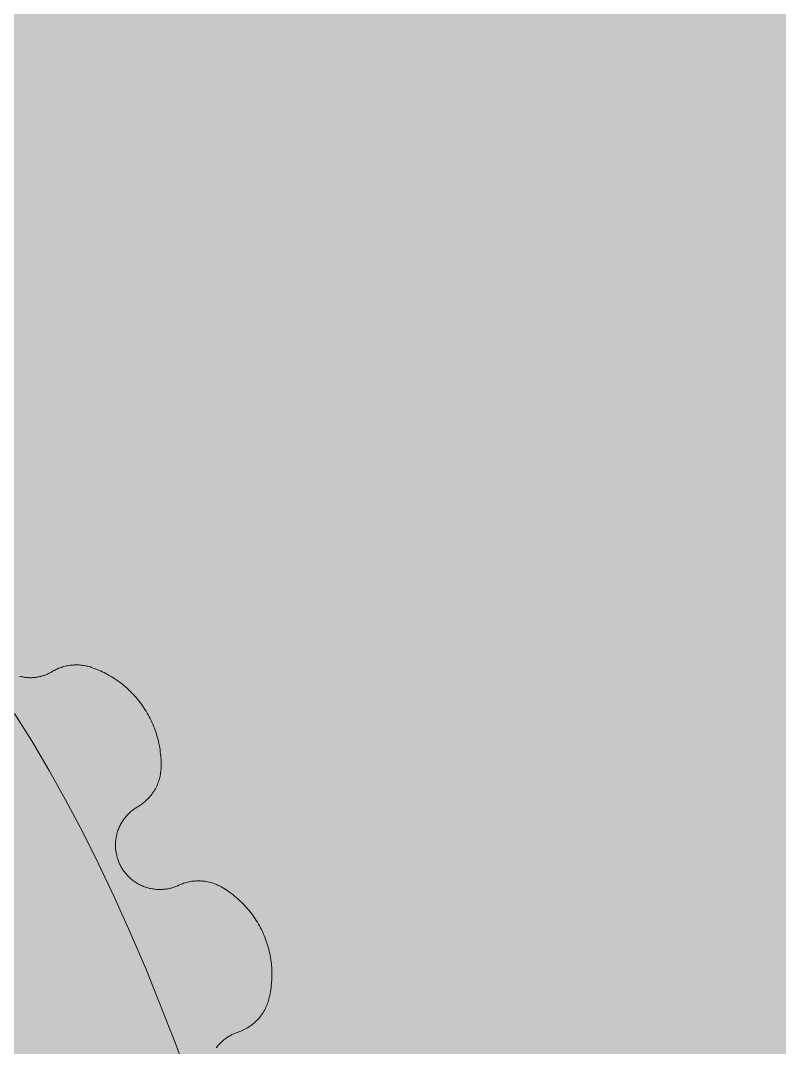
# Model space of a CAD drawing. Header units: millimetres. Extents: x 833941507 to 1669051331, y 817666127 to 1636299673.
# Drawn here: x 834574710.9 to 834574938.4, y 817984922.2 to 817985229.8 of the extents above; entities that cross this region are included whole.
import ezdxf

# ---------------------------------------------------------------- set-up
doc = ezdxf.new("R2010")
doc.units = ezdxf.units.MM
doc.header["$LTSCALE"] = 3
for name, color, linetype, lineweight in [('Hatch (CARR)', 252, 'Continuous', 35), ('Hatch (LTC&CB)', 252, 'Continuous', 35), ('UAJ-23FLOR-h', 251, 'Continuous', 9), ('UAJ-42INFI', 1, 'Continuous', 18)]:
    doc.layers.add(name, color=color, linetype=linetype, lineweight=lineweight)
doc.layers.add('UAJ-00XREF', color=7, linetype='Continuous')

# ---------------------------------------------------------------- blocks, each defined once
blk = doc.blocks.new('GBP-LTC-LB01')
at = {"layer": 'UAJ-23FLOR-h'}
h = blk.add_hatch(dxfattribs=at)
h.set_pattern_fill('EARTH,_O', color=256, scale=180, angle=45)
h.set_pattern_definition([(48.9989, (834576001.8, 818046085.3), (-112.727, 1612.5107), [1143, -1143]), (48.9989, (834575678.3, 818046366.6), (-112.727, 1612.5107), [1143, -1143]), (48.9989, (834575354.8, 818046647.8), (-112.727, 1612.5107), [1143, -1143]), (138.9989, (834575340.7, 818046849.3), (-1612.5107, -112.727), [1143, -1143]), (138.9989, (834575621.9, 818047172.8), (-1612.5107, -112.727), [1143, -1143]), (138.9989, (834575903.1, 818047496.3), (-1612.5107, -112.727), [1143, -1143])])
h.paths.add_polyline_path([(834572173.05, 818200349.17), (834310583.74, 818182062.08), (834331502.24, 817882831.69), (834364939.69, 817885169.23), (834473095.7, 818011283.6), (834480533.7, 818020120.4), (834485095.05, 818025709.55), (834491375.7, 818033619), (834497063.4, 818041013), (834493145.8, 818043678.7), (834512788.5, 818074029.25), (834518712.45, 818083675.25), (834526231.3, 818096325.1), (834534646.05, 818111073.05), (834545956, 818131981.3), (834557204.6, 818154198.8), (834564040, 818168496.8), (834570941.16, 818183576.43), (834578367.8, 818200696.3)])
h.paths.add_polyline_path([(834382131.31, 817956469.98), (834418268.73, 817958996.07), (834422062.41, 817963855.9), (834428403.04, 817964299.38), (834467239.2, 818010695.58), (834466445.21, 818021738.79), (834476097.72, 818035709.03), (834485267.1, 818048983.2), (834487014.89, 818051460.43), (834497268.33, 818067303.42), (834492893.38, 818129890.09), (834448056.59, 818126755.66), (834416896.58, 818105052.11), (834382061.37, 818080788.99), (834386167.45, 818022059.16), (834377588.38, 818021459.47)], flags=16)
edge = h.paths.add_edge_path(flags=16)
edge.add_line((834540292.29, 818142076.07), (834533466.32, 818141614.13))
edge.add_line((834533466.32, 818141614.13), (834523258.01, 818143862.71))
edge.add_line((834523258.01, 818143862.71), (834525896.87, 818155838.93))
edge.add_arc((834558382.43, 818267025.45), 115835.02, 237.2183981, 253.7131266, ccw=False)
edge.add_line((834495664.92, 818169638.25), (834498267.59, 818132356.98))
edge.add_line((834498267.59, 818132356.98), (834496346.42, 818130135.01))
edge.add_line((834496346.42, 818130135.01), (834492879.88, 818129892.67))
edge.add_line((834492879.88, 818129892.67), (834494229.58, 818110587.62))
edge.add_line((834494229.58, 818110587.62), (834496326.13, 818110708.38))
edge.add_line((834496326.13, 818110708.38), (834498420.21, 818080753.55))
edge.add_line((834498420.21, 818080753.55), (834498046.12, 818080727.4))
edge.add_line((834498046.12, 818080727.4), (834498254.52, 818077746.38))
edge.add_line((834498254.52, 818077746.38), (834503061.09, 818078082.4))
edge.add_line((834503061.09, 818078082.4), (834504979.52, 818081212.1))
edge.add_line((834504979.52, 818081212.1), (834509429.02, 818088470.93))
edge.add_line((834509429.02, 818088470.93), (834515217.16, 818097913.59))
edge.add_line((834515217.16, 818097913.59), (834526067.43, 818116415.54))
edge.add_line((834526067.43, 818116415.54), (834532489.2, 818127888.68))
edge.add_line((834532489.2, 818127888.68), (834534830.9, 818132146.3))
edge.add_line((834534830.9, 818132146.3), (834540292.29, 818142076.07))
h = blk.add_hatch(dxfattribs=at)
h.set_pattern_fill('EARTH,_O', color=256, scale=180, angle=45)
h.set_pattern_definition([(45.0000001, (-1082349.7, 54794.9), (-3e-06, 1616.4461018), [1143, -1143]), (45.0000001, (-1082652.8, 55098), (-3e-06, 1616.4461018), [1143, -1143]), (45.0000001, (-1082955.9, 55401.1), (-3e-06, 1616.4461018), [1143, -1143]), (135.0000001, (-1082955.9, 55603.1), (-1616.4461018, -3e-06), [1143, -1143]), (135.0000001, (-1082652.8, 55906.2), (-1616.4461018, -3e-06), [1143, -1143]), (135.0000001, (-1082349.7, 56209.3), (-1616.4461018, -3e-06), [1143, -1143])])
h.paths.add_polyline_path([(834669469.25, 818015499.17), (834651080.82, 818014213.79), (834651091.33, 818014066.03), (834669479.76, 818015351.52)], flags=16)
edge = h.paths.add_edge_path()
edge.add_arc((834611763.61, 818123015.07), 22001.28, 94.000719, 118.688683)
edge.add_line((834601201.89, 818142315.5), (834593918.34, 818141228.38))
edge.add_arc((834611768.4, 818123014.03), 25502.69, 93.997159, 134.421275, ccw=False)
edge.add_line((834609990.68, 818148454.69), (834618164.36, 818149025.84))
edge.add_line((834618164.36, 818149025.84), (834618408.29, 818145534.91))
edge.add_line((834618408.29, 818145534.91), (834616365.41, 818145392.16))
edge.add_line((834616365.41, 818145392.16), (834616609.39, 818141900.69))
edge.add_line((834616609.39, 818141900.69), (834611621.55, 818141552.15))
edge.add_line((834611621.55, 818141552.15), (834611377.61, 818145043.07))
edge.add_line((834611377.61, 818145043.07), (834610228.61, 818144962.74))
h.paths.add_polyline_path([(834673232.94, 818197365.88), (834607546.49, 818192773.89), (834599172.5, 818174435.3), (834588349.1, 818152374.5), (834578621.55, 818133890.65), (834568418.3, 818115665.3), (834556456.7, 818095618.3), (834546606.4, 818080041.6), (834532219.3, 818058623.75), (834523692.15, 818046595.75), (834515683.5, 818035708.5), (834508244.2, 818025929.9), (834500656.3, 818016266.1), (834489786.8, 818002934.1), (834483448.3, 817995421.3), (834478637.6, 817989841.7), (834458453.75, 817967379.3), (834441506.5, 817949096.36), (834383075.75, 817886437.08), (834482026.69, 817893354.51), (834551919.04, 817920008.6), (834634905.13, 817930637.13), (834634023, 817939309.35), (834633770.07, 817941795.89), (834633577.69, 817943687.02), (834508697.04, 817930983.61), (834507053.46, 817930191.44), (834506409.46, 817939426.96), (834507656.94, 817945566.73), (834503417.08, 818006767.03), (834503064.37, 818011762.67), (834514052.91, 818025791.94), (834520784.65, 818034889.35), (834526318.86, 818042436.94), (834532381.69, 818050705.63), (834536345.72, 818056472.68), (834542258.41, 818065225.62), (834550405.86, 818077286.91), (834561579, 818095001.96), (834574522.66, 818117080.03), (834587768.88, 818140310.21), (834609774.13, 818143594.98), (834610001.97, 818140335.89), (834634252.54, 818142031.47), (834636806.9, 818105492.47), (834642791.48, 818105913.75), (834646278.56, 818056032.58), (834640293.17, 818055614.16), (834643382.34, 818011424.91), (834641138.41, 818011267.96), (834645775.78, 817944927.87), (834639048.36, 817944243.52), (834640362.12, 817931328.11), (834651070.39, 817932706.91), (834650587.67, 817936476.13), (834685105.74, 817940896.86), (834685588.46, 817937127.64), (834691373.79, 817937868.57)])
blk = doc.blocks.new('inf_010')
at = {"layer": 'UAJ-42INFI'}
for p, q in [((889587053.33, 757792420.87, 0), (889587053.09, 757792420.77, 0)), ((889587053.57, 757792420.97, 0), (889587053.33, 757792420.87, 0)), ((889587053.81, 757792421.08, 0), (889587053.57, 757792420.97, 0)), ((889587054.04, 757792421.19, 0), (889587053.81, 757792421.08, 0)), ((889587054.27, 757792421.31, 0), (889587054.04, 757792421.19, 0)), ((889587054.61, 757792421.47, 0), (889587054.27, 757792421.31, 0)), ((889587054.94, 757792421.63, 0), (889587054.61, 757792421.47, 0)), ((889587055.29, 757792421.78, 0), (889587054.94, 757792421.63, 0)), ((889587055.64, 757792421.92, 0), (889587055.29, 757792421.78, 0)), ((889587055.99, 757792422.05, 0), (889587055.64, 757792421.92, 0)), ((889587056.35, 757792422.17, 0), (889587055.99, 757792422.05, 0)), ((889587056.72, 757792422.28, 0), (889587056.35, 757792422.17, 0)), ((889587057.09, 757792422.38, 0), (889587056.72, 757792422.28, 0)), ((889587057.46, 757792422.48, 0), (889587057.09, 757792422.38, 0)), ((889587057.84, 757792422.56, 0), (889587057.46, 757792422.48, 0)), ((889587058.22, 757792422.63, 0), (889587057.84, 757792422.56, 0)), ((889587058.6, 757792422.69, 0), (889587058.22, 757792422.63, 0)), ((889587058.98, 757792422.74, 0), (889587058.6, 757792422.69, 0)), ((889587059.37, 757792422.79, 0), (889587058.98, 757792422.74, 0)), ((889587059.75, 757792422.82, 0), (889587059.37, 757792422.79, 0)), ((889587060.14, 757792422.84, 0), (889587059.75, 757792422.82, 0)), ((889587060.53, 757792422.84, 0), (889587060.14, 757792422.84, 0)), ((889587060.92, 757792422.84, 0), (889587060.53, 757792422.84, 0)), ((889587061.3, 757792422.83, 0), (889587060.92, 757792422.84, 0)), ((889587061.69, 757792422.81, 0), (889587061.3, 757792422.83, 0)), ((889587062.08, 757792422.77, 0), (889587061.69, 757792422.81, 0)), ((889587062.46, 757792422.73, 0), (889587062.08, 757792422.77, 0)), ((889587062.84, 757792422.67, 0), (889587062.46, 757792422.73, 0)), ((889587063.22, 757792422.61, 0), (889587062.84, 757792422.67, 0)), ((889587063.59, 757792422.53, 0), (889587063.22, 757792422.61, 0)), ((889587063.97, 757792422.45, 0), (889587063.59, 757792422.53, 0)), ((889587064.33, 757792422.35, 0), (889587063.97, 757792422.45, 0)), ((889587064.7, 757792422.25, 0), (889587064.33, 757792422.35, 0)), ((889587065.06, 757792422.13, 0), (889587064.7, 757792422.25, 0)), ((889587065.41, 757792422.01, 0), (889587065.06, 757792422.13, 0)), ((889587065.76, 757792421.88, 0), (889587065.41, 757792422.01, 0)), ((889587066.11, 757792421.74, 0), (889587065.76, 757792421.88, 0)), ((889587066.63, 757792421.51, 0), (889587066.11, 757792421.74, 0)), ((889587067.15, 757792421.27, 0), (889587066.63, 757792421.51, 0)), ((889587067.67, 757792421.02, 0), (889587067.15, 757792421.27, 0)), ((889587068.19, 757792420.76, 0), (889587067.67, 757792421.02, 0)), ((889587044.78, 757792420.46, 0), (889587044.5, 757792420.55, 0)), ((889587045.06, 757792420.38, 0), (889587044.78, 757792420.46, 0)), ((889587045.34, 757792420.31, 0), (889587045.06, 757792420.38, 0)), ((889587045.62, 757792420.24, 0), (889587045.34, 757792420.31, 0)), ((889587045.9, 757792420.18, 0), (889587045.62, 757792420.24, 0)), ((889587046.19, 757792420.12, 0), (889587045.9, 757792420.18, 0)), ((889587046.47, 757792420.07, 0), (889587046.19, 757792420.12, 0)), ((889587046.76, 757792420.03, 0), (889587046.47, 757792420.07, 0)), ((889587047.05, 757792419.99, 0), (889587046.76, 757792420.03, 0)), ((889587047.33, 757792419.96, 0), (889587047.05, 757792419.99, 0)), ((889587047.62, 757792419.94, 0), (889587047.33, 757792419.96, 0)), ((889587047.91, 757792419.92, 0), (889587047.62, 757792419.94, 0)), ((889587048.2, 757792419.91, 0), (889587047.91, 757792419.92, 0)), ((889587048.48, 757792419.91, 0), (889587048.2, 757792419.91, 0)), ((889587048.77, 757792419.91, 0), (889587048.48, 757792419.91, 0)), ((889587049.05, 757792419.92, 0), (889587048.77, 757792419.91, 0)), ((889587049.34, 757792419.94, 0), (889587049.05, 757792419.92, 0)), ((889587049.62, 757792419.96, 0), (889587049.34, 757792419.94, 0)), ((889587049.9, 757792419.99, 0), (889587049.62, 757792419.96, 0)), ((889587050.18, 757792420.02, 0), (889587049.9, 757792419.99, 0)), ((889587050.46, 757792420.06, 0), (889587050.18, 757792420.02, 0)), ((889587050.73, 757792420.11, 0), (889587050.46, 757792420.06, 0)), ((889587051.01, 757792420.16, 0), (889587050.73, 757792420.11, 0)), ((889587051.28, 757792420.22, 0), (889587051.01, 757792420.16, 0)), ((889587051.54, 757792420.28, 0), (889587051.28, 757792420.22, 0)), ((889587051.81, 757792420.35, 0), (889587051.54, 757792420.28, 0)), ((889587052.07, 757792420.43, 0), (889587051.81, 757792420.35, 0)), ((889587052.33, 757792420.51, 0), (889587052.07, 757792420.43, 0)), ((889587052.58, 757792420.59, 0), (889587052.33, 757792420.51, 0)), ((889587052.84, 757792420.68, 0), (889587052.58, 757792420.59, 0)), ((889587053.09, 757792420.77, 0), (889587052.84, 757792420.68, 0)), ((889587068.71, 757792420.49, 0), (889587068.19, 757792420.76, 0)), ((889587069.23, 757792420.21, 0), (889587068.71, 757792420.49, 0)), ((889587069.74, 757792419.91, 0), (889587069.23, 757792420.21, 0)), ((889587070.25, 757792419.61, 0), (889587069.74, 757792419.91, 0)), ((889587070.75, 757792419.29, 0), (889587070.25, 757792419.61, 0)), ((889587071.25, 757792418.96, 0), (889587070.75, 757792419.29, 0)), ((889587071.75, 757792418.62, 0), (889587071.25, 757792418.96, 0)), ((889587072.24, 757792418.27, 0), (889587071.75, 757792418.62, 0)), ((889587072.73, 757792417.91, 0), (889587072.24, 757792418.27, 0)), ((889587073.21, 757792417.54, 0), (889587072.73, 757792417.91, 0)), ((889587073.69, 757792417.16, 0), (889587073.21, 757792417.54, 0)), ((889587074.16, 757792416.76, 0), (889587073.69, 757792417.16, 0)), ((889587074.62, 757792416.36, 0), (889587074.16, 757792416.76, 0)), ((889587075.08, 757792415.94, 0), (889587074.62, 757792416.36, 0)), ((889587075.53, 757792415.52, 0), (889587075.08, 757792415.94, 0)), ((889587075.97, 757792415.08, 0), (889587075.53, 757792415.52, 0)), ((889587076.4, 757792414.64, 0), (889587075.97, 757792415.08, 0)), ((889587076.83, 757792414.18, 0), (889587076.4, 757792414.64, 0)), ((889587077.25, 757792413.72, 0), (889587076.83, 757792414.18, 0)), ((889587077.66, 757792413.24, 0), (889587077.25, 757792413.72, 0)), ((889587078.06, 757792412.76, 0), (889587077.66, 757792413.24, 0)), ((889587078.45, 757792412.27, 0), (889587078.06, 757792412.76, 0)), ((889587078.83, 757792411.77, 0), (889587078.45, 757792412.27, 0)), ((889587079.2, 757792411.26, 0), (889587078.83, 757792411.77, 0)), ((889587079.56, 757792410.74, 0), (889587079.2, 757792411.26, 0)), ((889587079.91, 757792410.22, 0), (889587079.56, 757792410.74, 0)), ((889587080.25, 757792409.69, 0), (889587079.91, 757792410.22, 0)), ((889587080.58, 757792409.15, 0), (889587080.25, 757792409.69, 0)), ((889587080.9, 757792408.61, 0), (889587080.58, 757792409.15, 0)), ((889587081.21, 757792408.06, 0), (889587080.9, 757792408.61, 0)), ((889587081.5, 757792407.5, 0), (889587081.21, 757792408.06, 0)), ((889587081.79, 757792406.94, 0), (889587081.5, 757792407.5, 0)), ((889587082.06, 757792406.37, 0), (889587081.79, 757792406.94, 0)), ((889587082.32, 757792405.8, 0), (889587082.06, 757792406.37, 0)), ((889587082.57, 757792405.22, 0), (889587082.32, 757792405.8, 0)), ((889587082.81, 757792404.64, 0), (889587082.57, 757792405.22, 0)), ((889587083.03, 757792404.06, 0), (889587082.81, 757792404.64, 0)), ((889587083.24, 757792403.47, 0), (889587083.03, 757792404.06, 0)), ((889587083.44, 757792402.88, 0), (889587083.24, 757792403.47, 0)), ((889587083.63, 757792402.28, 0), (889587083.44, 757792402.88, 0)), ((889587083.8, 757792401.69, 0), (889587083.63, 757792402.28, 0)), ((889587083.97, 757792401.09, 0), (889587083.8, 757792401.69, 0)), ((889587084.11, 757792400.49, 0), (889587083.97, 757792401.09, 0)), ((889587084.25, 757792399.89, 0), (889587084.11, 757792400.49, 0)), ((889587084.38, 757792399.29, 0), (889587084.25, 757792399.89, 0)), ((889587084.49, 757792398.69, 0), (889587084.38, 757792399.29, 0)), ((889587084.59, 757792398.09, 0), (889587084.49, 757792398.69, 0)), ((889587084.68, 757792397.49, 0), (889587084.59, 757792398.09, 0)), ((889587084.76, 757792396.89, 0), (889587084.68, 757792397.49, 0)), ((889587084.82, 757792396.29, 0), (889587084.76, 757792396.89, 0)), ((889587084.87, 757792395.7, 0), (889587084.82, 757792396.29, 0)), ((889587084.91, 757792395.1, 0), (889587084.87, 757792395.7, 0)), ((889587084.94, 757792394.51, 0), (889587084.91, 757792395.1, 0)), ((889587084.96, 757792393.92, 0), (889587084.94, 757792394.51, 0)), ((889587084.97, 757792393.33, 0), (889587084.96, 757792393.92, 0)), ((889587084.96, 757792392.75, 0), (889587084.97, 757792393.33, 0)), ((889587084.79, 757792390.02, 0), (889587084.83, 757792390.44, 0)), ((889587084.83, 757792390.44, 0), (889587084.88, 757792391.01, 0)), ((889587084.88, 757792391.01, 0), (889587084.92, 757792391.59, 0)), ((889587084.92, 757792391.59, 0), (889587084.95, 757792392.17, 0)), ((889587084.95, 757792392.17, 0), (889587084.96, 757792392.75, 0)), ((889587083.91, 757792386.58, 0), (889587084.07, 757792387, 0)), ((889587084.07, 757792387, 0), (889587084.22, 757792387.43, 0)), ((889587084.22, 757792387.43, 0), (889587084.35, 757792387.86, 0)), ((889587084.35, 757792387.86, 0), (889587084.46, 757792388.29, 0)), ((889587084.46, 757792388.29, 0), (889587084.57, 757792388.72, 0)), ((889587084.57, 757792388.72, 0), (889587084.65, 757792389.15, 0)), ((889587084.65, 757792389.15, 0), (889587084.73, 757792389.58, 0)), ((889587084.73, 757792389.58, 0), (889587084.79, 757792390.02, 0)), ((889587082.4, 757792383.76, 0), (889587082.66, 757792384.15, 0)), ((889587082.66, 757792384.15, 0), (889587082.9, 757792384.54, 0)), ((889587082.9, 757792384.54, 0), (889587083.13, 757792384.93, 0)), ((889587083.13, 757792384.93, 0), (889587083.35, 757792385.34, 0)), ((889587083.35, 757792385.34, 0), (889587083.55, 757792385.75, 0)), ((889587083.55, 757792385.75, 0), (889587083.74, 757792386.16, 0)), ((889587083.74, 757792386.16, 0), (889587083.91, 757792386.58, 0)), ((889587079.61, 757792380.78, 0), (889587079.96, 757792381.06, 0)), ((889587079.96, 757792381.06, 0), (889587080.3, 757792381.36, 0)), ((889587080.3, 757792381.36, 0), (889587080.63, 757792381.67, 0)), ((889587080.63, 757792381.67, 0), (889587080.95, 757792382, 0)), ((889587080.95, 757792382, 0), (889587081.26, 757792382.33, 0)), ((889587081.26, 757792382.33, 0), (889587081.56, 757792382.67, 0)), ((889587081.56, 757792382.67, 0), (889587081.86, 757792383.03, 0)), ((889587081.86, 757792383.03, 0), (889587082.14, 757792383.39, 0)), ((889587082.14, 757792383.39, 0), (889587082.4, 757792383.76, 0)), ((889587074.73, 757792377.73, 0), (889587074.97, 757792377.92, 0)), ((889587074.97, 757792377.92, 0), (889587075.22, 757792378.1, 0)), ((889587075.22, 757792378.1, 0), (889587075.47, 757792378.26, 0)), ((889587075.47, 757792378.26, 0), (889587075.72, 757792378.43, 0)), ((889587075.72, 757792378.43, 0), (889587075.98, 757792378.58, 0)), ((889587075.98, 757792378.58, 0), (889587076.23, 757792378.73, 0)), ((889587076.23, 757792378.73, 0), (889587076.49, 757792378.88, 0)), ((889587076.49, 757792378.88, 0), (889587076.75, 757792379.01, 0)), ((889587076.75, 757792379.01, 0), (889587077, 757792379.14, 0)), ((889587077, 757792379.14, 0), (889587077.39, 757792379.33, 0)), ((889587077.39, 757792379.33, 0), (889587077.77, 757792379.54, 0)), ((889587077.77, 757792379.54, 0), (889587078.15, 757792379.76, 0)), ((889587078.15, 757792379.76, 0), (889587078.52, 757792380, 0)), ((889587078.52, 757792380, 0), (889587078.89, 757792380.24, 0)), ((889587078.89, 757792380.24, 0), (889587079.25, 757792380.5, 0)), ((889587079.25, 757792380.5, 0), (889587079.61, 757792380.78, 0)), ((889587071.69, 757792374.47, 0), (889587071.88, 757792374.74, 0)), ((889587071.88, 757792374.74, 0), (889587072.07, 757792375.01, 0)), ((889587072.07, 757792375.01, 0), (889587072.26, 757792375.27, 0)), ((889587072.26, 757792375.27, 0), (889587072.46, 757792375.53, 0)), ((889587072.46, 757792375.53, 0), (889587072.67, 757792375.78, 0)), ((889587072.67, 757792375.78, 0), (889587072.88, 757792376.02, 0)), ((889587072.88, 757792376.02, 0), (889587073.1, 757792376.26, 0)), ((889587073.1, 757792376.26, 0), (889587073.32, 757792376.49, 0)), ((889587073.32, 757792376.49, 0), (889587073.54, 757792376.71, 0)), ((889587073.54, 757792376.71, 0), (889587073.77, 757792376.93, 0)), ((889587073.77, 757792376.93, 0), (889587074.01, 757792377.14, 0)), ((889587074.01, 757792377.14, 0), (889587074.24, 757792377.35, 0)), ((889587074.24, 757792377.35, 0), (889587074.48, 757792377.54, 0)), ((889587074.48, 757792377.54, 0), (889587074.73, 757792377.73, 0)), ((889587070.24, 757792371.49, 0), (889587070.35, 757792371.8, 0)), ((889587070.35, 757792371.8, 0), (889587070.47, 757792372.12, 0)), ((889587070.47, 757792372.12, 0), (889587070.6, 757792372.42, 0)), ((889587070.6, 757792372.42, 0), (889587070.73, 757792372.73, 0)), ((889587070.73, 757792372.73, 0), (889587070.87, 757792373.03, 0)), ((889587070.87, 757792373.03, 0), (889587071.02, 757792373.33, 0)), ((889587071.02, 757792373.33, 0), (889587071.18, 757792373.62, 0)), ((889587071.18, 757792373.62, 0), (889587071.34, 757792373.91, 0)), ((889587071.34, 757792373.91, 0), (889587071.52, 757792374.19, 0)), ((889587071.52, 757792374.19, 0), (889587071.69, 757792374.47, 0)), ((889587069.57, 757792368.25, 0), (889587069.6, 757792368.58, 0)), ((889587069.6, 757792368.58, 0), (889587069.63, 757792368.91, 0)), ((889587069.63, 757792368.91, 0), (889587069.68, 757792369.23, 0)), ((889587069.68, 757792369.23, 0), (889587069.74, 757792369.56, 0)), ((889587069.74, 757792369.56, 0), (889587069.8, 757792369.89, 0)), ((889587069.8, 757792369.89, 0), (889587069.87, 757792370.21, 0)), ((889587069.87, 757792370.21, 0), (889587069.95, 757792370.53, 0)), ((889587069.95, 757792370.53, 0), (889587070.04, 757792370.85, 0)), ((889587070.04, 757792370.85, 0), (889587070.13, 757792371.17, 0)), ((889587070.13, 757792371.17, 0), (889587070.24, 757792371.49, 0)), ((889587069.52, 757792367.28, 0), (889587069.53, 757792367.6, 0)), ((889587069.53, 757792366.96, 0), (889587069.52, 757792367.28, 0)), ((889587069.53, 757792367.6, 0), (889587069.54, 757792367.93, 0)), ((889587069.53, 757792366.63, 0), (889587069.53, 757792366.96, 0)), ((889587069.55, 757792366.32, 0), (889587069.53, 757792366.63, 0)), ((889587069.54, 757792367.93, 0), (889587069.57, 757792368.25, 0)), ((889587069.58, 757792366, 0), (889587069.55, 757792366.32, 0)), ((889587069.61, 757792365.68, 0), (889587069.58, 757792366, 0)), ((889587069.65, 757792365.37, 0), (889587069.61, 757792365.68, 0)), ((889587069.7, 757792365.06, 0), (889587069.65, 757792365.37, 0)), ((889587069.75, 757792364.76, 0), (889587069.7, 757792365.06, 0)), ((889587069.81, 757792364.45, 0), (889587069.75, 757792364.76, 0)), ((889587069.88, 757792364.15, 0), (889587069.81, 757792364.45, 0)), ((889587069.95, 757792363.86, 0), (889587069.88, 757792364.15, 0)), ((889587070.03, 757792363.57, 0), (889587069.95, 757792363.86, 0)), ((889587070.11, 757792363.28, 0), (889587070.03, 757792363.57, 0)), ((889587070.21, 757792362.99, 0), (889587070.11, 757792363.28, 0)), ((889587070.3, 757792362.71, 0), (889587070.21, 757792362.99, 0)), ((889587070.4, 757792362.44, 0), (889587070.3, 757792362.71, 0)), ((889587070.51, 757792362.17, 0), (889587070.4, 757792362.44, 0)), ((889587070.62, 757792361.9, 0), (889587070.51, 757792362.17, 0)), ((889587070.74, 757792361.64, 0), (889587070.62, 757792361.9, 0)), ((889587070.87, 757792361.38, 0), (889587070.74, 757792361.64, 0)), ((889587071, 757792361.12, 0), (889587070.87, 757792361.38, 0)), ((889587071.14, 757792360.85, 0), (889587071, 757792361.12, 0)), ((889587071.28, 757792360.59, 0), (889587071.14, 757792360.85, 0)), ((889587071.43, 757792360.33, 0), (889587071.28, 757792360.59, 0)), ((889587071.59, 757792360.08, 0), (889587071.43, 757792360.33, 0)), ((889587071.76, 757792359.82, 0), (889587071.59, 757792360.08, 0)), ((889587071.93, 757792359.57, 0), (889587071.76, 757792359.82, 0)), ((889587072.11, 757792359.32, 0), (889587071.93, 757792359.57, 0)), ((889587072.3, 757792359.07, 0), (889587072.11, 757792359.32, 0)), ((889587072.49, 757792358.83, 0), (889587072.3, 757792359.07, 0)), ((889587072.7, 757792358.58, 0), (889587072.49, 757792358.83, 0)), ((889587072.9, 757792358.34, 0), (889587072.7, 757792358.58, 0)), ((889587073.12, 757792358.11, 0), (889587072.9, 757792358.34, 0)), ((889587073.34, 757792357.88, 0), (889587073.12, 757792358.11, 0)), ((889587073.57, 757792357.65, 0), (889587073.34, 757792357.88, 0)), ((889587073.8, 757792357.43, 0), (889587073.57, 757792357.65, 0)), ((889587074.04, 757792357.22, 0), (889587073.8, 757792357.43, 0)), ((889587074.29, 757792357, 0), (889587074.04, 757792357.22, 0)), ((889587074.55, 757792356.8, 0), (889587074.29, 757792357, 0)), ((889587074.8, 757792356.6, 0), (889587074.55, 757792356.8, 0)), ((889587075.07, 757792356.4, 0), (889587074.8, 757792356.6, 0)), ((889587075.34, 757792356.21, 0), (889587075.07, 757792356.4, 0)), ((889587075.62, 757792356.03, 0), (889587075.34, 757792356.21, 0)), ((889587075.9, 757792355.85, 0), (889587075.62, 757792356.03, 0)), ((889587076.18, 757792355.69, 0), (889587075.9, 757792355.85, 0)), ((889587076.47, 757792355.52, 0), (889587076.18, 757792355.69, 0)), ((889587076.77, 757792355.37, 0), (889587076.47, 757792355.52, 0)), ((889587077.07, 757792355.22, 0), (889587076.77, 757792355.37, 0)), ((889587077.37, 757792355.08, 0), (889587077.07, 757792355.22, 0)), ((889587077.68, 757792354.95, 0), (889587077.37, 757792355.08, 0)), ((889587077.98, 757792354.82, 0), (889587077.68, 757792354.95, 0)), ((889587078.3, 757792354.71, 0), (889587077.98, 757792354.82, 0)), ((889587078.61, 757792354.6, 0), (889587078.3, 757792354.71, 0)), ((889587078.93, 757792354.5, 0), (889587078.61, 757792354.6, 0)), ((889587079.25, 757792354.4, 0), (889587078.93, 757792354.5, 0)), ((889587079.57, 757792354.32, 0), (889587079.25, 757792354.4, 0)), ((889587079.89, 757792354.24, 0), (889587079.57, 757792354.32, 0)), ((889587080.22, 757792354.17, 0), (889587079.89, 757792354.24, 0)), ((889587080.54, 757792354.11, 0), (889587080.22, 757792354.17, 0)), ((889587080.86, 757792354.06, 0), (889587080.54, 757792354.11, 0)), ((889587081.19, 757792354.02, 0), (889587080.86, 757792354.06, 0)), ((889587081.51, 757792353.98, 0), (889587081.19, 757792354.02, 0)), ((889587081.84, 757792353.95, 0), (889587081.51, 757792353.98, 0)), ((889587082.16, 757792353.94, 0), (889587081.84, 757792353.95, 0)), ((889587082.48, 757792353.92, 0), (889587082.16, 757792353.94, 0)), ((889587082.81, 757792353.92, 0), (889587082.48, 757792353.92, 0)), ((889587083.13, 757792353.92, 0), (889587082.81, 757792353.92, 0)), ((889587083.44, 757792353.94, 0), (889587083.13, 757792353.92, 0)), ((889587083.76, 757792353.95, 0), (889587083.44, 757792353.94, 0)), ((889587084.07, 757792353.98, 0), (889587083.76, 757792353.95, 0)), ((889587084.38, 757792354.02, 0), (889587084.07, 757792353.98, 0)), ((889587084.69, 757792354.06, 0), (889587084.38, 757792354.02, 0)), ((889587085, 757792354.1, 0), (889587084.69, 757792354.06, 0)), ((889587085.3, 757792354.16, 0), (889587085, 757792354.1, 0)), ((889587085.6, 757792354.22, 0), (889587085.3, 757792354.16, 0)), ((889587085.89, 757792354.29, 0), (889587085.6, 757792354.22, 0)), ((889587086.18, 757792354.36, 0), (889587085.89, 757792354.29, 0)), ((889587086.47, 757792354.44, 0), (889587086.18, 757792354.36, 0)), ((889587086.75, 757792354.52, 0), (889587086.47, 757792354.44, 0)), ((889587087.03, 757792354.61, 0), (889587086.75, 757792354.52, 0)), ((889587087.31, 757792354.71, 0), (889587087.03, 757792354.61, 0)), ((889587087.58, 757792354.81, 0), (889587087.31, 757792354.71, 0)), ((889587087.96, 757792354.95, 0), (889587087.58, 757792354.81, 0)), ((889587088.35, 757792355.08, 0), (889587087.96, 757792354.95, 0)), ((889587088.75, 757792355.2, 0), (889587088.35, 757792355.08, 0)), ((889587089.15, 757792355.31, 0), (889587088.75, 757792355.2, 0)), ((889587089.55, 757792355.41, 0), (889587089.15, 757792355.31, 0)), ((889587089.97, 757792355.5, 0), (889587089.55, 757792355.41, 0)), ((889587090.38, 757792355.57, 0), (889587089.97, 757792355.5, 0)), ((889587090.8, 757792355.63, 0), (889587090.38, 757792355.57, 0)), ((889587091.22, 757792355.68, 0), (889587090.8, 757792355.63, 0)), ((889587091.65, 757792355.72, 0), (889587091.22, 757792355.68, 0)), ((889587092.08, 757792355.74, 0), (889587091.65, 757792355.72, 0)), ((889587092.51, 757792355.75, 0), (889587092.08, 757792355.74, 0)), ((889587092.94, 757792355.75, 0), (889587092.51, 757792355.75, 0)), ((889587093.37, 757792355.73, 0), (889587092.94, 757792355.75, 0)), ((889587093.8, 757792355.7, 0), (889587093.37, 757792355.73, 0)), ((889587094.22, 757792355.66, 0), (889587093.8, 757792355.7, 0)), ((889587094.65, 757792355.6, 0), (889587094.22, 757792355.66, 0)), ((889587095.08, 757792355.53, 0), (889587094.65, 757792355.6, 0)), ((889587095.5, 757792355.45, 0), (889587095.08, 757792355.53, 0)), ((889587095.92, 757792355.36, 0), (889587095.5, 757792355.45, 0)), ((889587096.34, 757792355.25, 0), (889587095.92, 757792355.36, 0)), ((889587096.75, 757792355.13, 0), (889587096.34, 757792355.25, 0)), ((889587097.15, 757792355, 0), (889587096.75, 757792355.13, 0)), ((889587097.55, 757792354.85, 0), (889587097.15, 757792355, 0)), ((889587097.95, 757792354.7, 0), (889587097.55, 757792354.85, 0)), ((889587098.34, 757792354.53, 0), (889587097.95, 757792354.7, 0)), ((889587098.72, 757792354.35, 0), (889587098.34, 757792354.53, 0)), ((889587099.09, 757792354.17, 0), (889587098.72, 757792354.35, 0)), ((889587099.46, 757792353.97, 0), (889587099.09, 757792354.17, 0)), ((889587099.81, 757792353.76, 0), (889587099.46, 757792353.97, 0)), ((889587100.16, 757792353.54, 0), (889587099.81, 757792353.76, 0)), ((889587100.5, 757792353.32, 0), (889587100.16, 757792353.54, 0)), ((889587100.97, 757792352.99, 0), (889587100.5, 757792353.32, 0)), ((889587101.44, 757792352.66, 0), (889587100.97, 757792352.99, 0)), ((889587101.9, 757792352.31, 0), (889587101.44, 757792352.66, 0)), ((889587102.35, 757792351.95, 0), (889587101.9, 757792352.31, 0)), ((889587102.8, 757792351.59, 0), (889587102.35, 757792351.95, 0)), ((889587103.25, 757792351.21, 0), (889587102.8, 757792351.59, 0)), ((889587103.69, 757792350.82, 0), (889587103.25, 757792351.21, 0)), ((889587104.13, 757792350.42, 0), (889587103.69, 757792350.82, 0)), ((889587104.56, 757792350.01, 0), (889587104.13, 757792350.42, 0)), ((889587104.99, 757792349.58, 0), (889587104.56, 757792350.01, 0)), ((889587105.4, 757792349.15, 0), (889587104.99, 757792349.58, 0)), ((889587105.81, 757792348.71, 0), (889587105.4, 757792349.15, 0)), ((889587106.22, 757792348.26, 0), (889587105.81, 757792348.71, 0)), ((889587106.61, 757792347.8, 0), (889587106.22, 757792348.26, 0)), ((889587107, 757792347.33, 0), (889587106.61, 757792347.8, 0)), ((889587107.38, 757792346.84, 0), (889587107, 757792347.33, 0)), ((889587107.75, 757792346.35, 0), (889587107.38, 757792346.84, 0)), ((889587108.12, 757792345.86, 0), (889587107.75, 757792346.35, 0)), ((889587108.47, 757792345.35, 0), (889587108.12, 757792345.86, 0)), ((889587108.81, 757792344.83, 0), (889587108.47, 757792345.35, 0)), ((889587109.15, 757792344.31, 0), (889587108.81, 757792344.83, 0)), ((889587109.47, 757792343.77, 0), (889587109.15, 757792344.31, 0)), ((889587109.79, 757792343.23, 0), (889587109.47, 757792343.77, 0)), ((889587110.09, 757792342.68, 0), (889587109.79, 757792343.23, 0)), ((889587110.38, 757792342.13, 0), (889587110.09, 757792342.68, 0)), ((889587110.66, 757792341.57, 0), (889587110.38, 757792342.13, 0)), ((889587110.93, 757792341, 0), (889587110.66, 757792341.57, 0)), ((889587111.19, 757792340.42, 0), (889587110.93, 757792341, 0)), ((889587111.43, 757792339.84, 0), (889587111.19, 757792340.42, 0)), ((889587111.67, 757792339.26, 0), (889587111.43, 757792339.84, 0)), ((889587111.89, 757792338.67, 0), (889587111.67, 757792339.26, 0)), ((889587112.1, 757792338.07, 0), (889587111.89, 757792338.67, 0)), ((889587112.3, 757792337.47, 0), (889587112.1, 757792338.07, 0)), ((889587112.48, 757792336.87, 0), (889587112.3, 757792337.47, 0)), ((889587112.65, 757792336.26, 0), (889587112.48, 757792336.87, 0)), ((889587112.81, 757792335.65, 0), (889587112.65, 757792336.26, 0)), ((889587112.96, 757792335.04, 0), (889587112.81, 757792335.65, 0)), ((889587113.09, 757792334.42, 0), (889587112.96, 757792335.04, 0)), ((889587113.21, 757792333.81, 0), (889587113.09, 757792334.42, 0)), ((889587113.32, 757792333.19, 0), (889587113.21, 757792333.81, 0)), ((889587113.41, 757792332.57, 0), (889587113.32, 757792333.19, 0)), ((889587113.49, 757792331.95, 0), (889587113.41, 757792332.57, 0)), ((889587113.56, 757792331.33, 0), (889587113.49, 757792331.95, 0)), ((889587113.62, 757792330.71, 0), (889587113.56, 757792331.33, 0)), ((889587113.66, 757792330.09, 0), (889587113.62, 757792330.71, 0)), ((889587113.69, 757792329.47, 0), (889587113.66, 757792330.09, 0)), ((889587113.7, 757792328.86, 0), (889587113.69, 757792329.47, 0)), ((889587113.71, 757792328.24, 0), (889587113.7, 757792328.86, 0)), ((889587113.55, 757792325.21, 0), (889587113.6, 757792325.81, 0)), ((889587113.6, 757792325.81, 0), (889587113.65, 757792326.41, 0)), ((889587113.65, 757792326.41, 0), (889587113.68, 757792327.02, 0)), ((889587113.68, 757792327.02, 0), (889587113.7, 757792327.63, 0)), ((889587113.7, 757792327.63, 0), (889587113.71, 757792328.24, 0)), ((889587113.09, 757792322.27, 0), (889587113.2, 757792322.84, 0)), ((889587113.2, 757792322.84, 0), (889587113.31, 757792323.43, 0)), ((889587113.31, 757792323.43, 0), (889587113.4, 757792324.02, 0)), ((889587113.4, 757792324.02, 0), (889587113.48, 757792324.61, 0)), ((889587113.48, 757792324.61, 0), (889587113.55, 757792325.21, 0)), ((889587112.2, 757792318.92, 0), (889587112.37, 757792319.46, 0)), ((889587112.37, 757792319.46, 0), (889587112.54, 757792320.01, 0)), ((889587112.54, 757792320.01, 0), (889587112.69, 757792320.56, 0)), ((889587112.69, 757792320.56, 0), (889587112.83, 757792321.13, 0)), ((889587112.83, 757792321.13, 0), (889587112.97, 757792321.69, 0)), ((889587112.97, 757792321.69, 0), (889587113.09, 757792322.27, 0)), ((889587110.96, 757792316.17, 0), (889587111.18, 757792316.55, 0)), ((889587111.18, 757792316.55, 0), (889587111.38, 757792316.94, 0)), ((889587111.38, 757792316.94, 0), (889587111.57, 757792317.33, 0)), ((889587111.57, 757792317.33, 0), (889587111.75, 757792317.72, 0)), ((889587111.75, 757792317.72, 0), (889587111.91, 757792318.12, 0)), ((889587111.91, 757792318.12, 0), (889587112.06, 757792318.52, 0)), ((889587112.06, 757792318.52, 0), (889587112.2, 757792318.92, 0)), ((889587108.46, 757792313.05, 0), (889587108.78, 757792313.36, 0)), ((889587108.78, 757792313.36, 0), (889587109.09, 757792313.69, 0)), ((889587109.09, 757792313.69, 0), (889587109.39, 757792314.02, 0)), ((889587109.39, 757792314.02, 0), (889587109.69, 757792314.36, 0)), ((889587109.69, 757792314.36, 0), (889587109.96, 757792314.71, 0)), ((889587109.96, 757792314.71, 0), (889587110.23, 757792315.06, 0)), ((889587110.23, 757792315.06, 0), (889587110.49, 757792315.43, 0)), ((889587110.49, 757792315.43, 0), (889587110.73, 757792315.8, 0)), ((889587110.73, 757792315.8, 0), (889587110.96, 757792316.17, 0)), ((889587103.17, 757792309.95, 0), (889587103.58, 757792310.09, 0)), ((889587103.58, 757792310.09, 0), (889587103.98, 757792310.24, 0)), ((889587103.98, 757792310.24, 0), (889587104.38, 757792310.4, 0)), ((889587104.38, 757792310.4, 0), (889587104.78, 757792310.58, 0)), ((889587104.78, 757792310.58, 0), (889587105.18, 757792310.77, 0)), ((889587105.18, 757792310.77, 0), (889587105.57, 757792310.97, 0)), ((889587105.57, 757792310.97, 0), (889587105.95, 757792311.19, 0)), ((889587105.95, 757792311.19, 0), (889587106.33, 757792311.42, 0)), ((889587106.33, 757792311.42, 0), (889587106.71, 757792311.66, 0)), ((889587106.71, 757792311.66, 0), (889587107.07, 757792311.92, 0)), ((889587107.07, 757792311.92, 0), (889587107.43, 757792312.18, 0)), ((889587107.43, 757792312.18, 0), (889587107.78, 757792312.46, 0)), ((889587107.78, 757792312.46, 0), (889587108.12, 757792312.75, 0)), ((889587108.12, 757792312.75, 0), (889587108.46, 757792313.05, 0)), ((889587096.89, 757792306.9, 0), (889587097.16, 757792307.12, 0)), ((889587097.16, 757792307.12, 0), (889587097.43, 757792307.33, 0)), ((889587097.43, 757792307.33, 0), (889587097.71, 757792307.54, 0)), ((889587097.71, 757792307.54, 0), (889587098, 757792307.74, 0)), ((889587098, 757792307.74, 0), (889587098.29, 757792307.94, 0)), ((889587098.29, 757792307.94, 0), (889587098.58, 757792308.12, 0)), ((889587098.58, 757792308.12, 0), (889587098.88, 757792308.3, 0)), ((889587098.88, 757792308.3, 0), (889587099.18, 757792308.47, 0)), ((889587099.18, 757792308.47, 0), (889587099.49, 757792308.63, 0)), ((889587099.49, 757792308.63, 0), (889587099.8, 757792308.79, 0)), ((889587099.8, 757792308.79, 0), (889587100.11, 757792308.93, 0)), ((889587100.11, 757792308.93, 0), (889587100.43, 757792309.07, 0)), ((889587100.43, 757792309.07, 0), (889587100.74, 757792309.2, 0)), ((889587100.74, 757792309.2, 0), (889587101.06, 757792309.32, 0)), ((889587101.06, 757792309.32, 0), (889587101.38, 757792309.43, 0)), ((889587101.38, 757792309.43, 0), (889587101.71, 757792309.53, 0)), ((889587101.71, 757792309.53, 0), (889587102.03, 757792309.63, 0)), ((889587102.03, 757792309.63, 0), (889587102.35, 757792309.72, 0)), ((889587102.35, 757792309.72, 0), (889587102.76, 757792309.83, 0)), ((889587102.76, 757792309.83, 0), (889587103.17, 757792309.95, 0)), ((889587095.41, 757792305.44, 0), (889587095.64, 757792305.69, 0)), ((889587095.64, 757792305.69, 0), (889587095.88, 757792305.95, 0)), ((889587095.88, 757792305.95, 0), (889587096.12, 757792306.19, 0)), ((889587096.12, 757792306.19, 0), (889587096.37, 757792306.43, 0)), ((889587096.37, 757792306.43, 0), (889587096.63, 757792306.67, 0)), ((889587096.63, 757792306.67, 0), (889587096.89, 757792306.9, 0))]:
    blk.add_line(p, q, dxfattribs=at)
blk = doc.blocks.new('3A35X-MADL-P-LT-B01-0')
at = {"layer": 'UAJ-42INFI'}
blk.add_lwpolyline([(834574766.48, 817984898.02), (834574757.56, 817984922.77), (834574748.45, 817984945.74), (834574743.8, 817984956.59), (834574739.09, 817984967.04), (834574734.3, 817984977.1), (834574729.44, 817984986.79), (834574724.5, 817984996.12), (834574719.47, 817985005.11), (834574714.35, 817985013.76), (834574709.13, 817985022.1)], dxfattribs=at)
at = {"rotation": 3.998908525164564}
blk.add_blockref('inf_010', (-0.01, 0.01), dxfattribs=at)

msp = doc.modelspace()

# ---------------------------------------------------------------- hatches: boundary and pattern name
at = {"layer": 'Hatch (CARR)'}
h = msp.add_hatch(dxfattribs=at)
h.set_pattern_fill('ANSI36', color=256, scale=150, angle=90)
h.set_pattern_definition([(135, (-187022.3, -52565.44), (-926.08891249, 252.5697034), [1190.625, -238.125, 0, -238.125])])
edge = h.paths.add_edge_path()
edge.add_line((834611924.53, 818109421.98), (834607685.93, 818109069.03))
edge.add_line((834607685.93, 818109069.03), (834607665.21, 818107991.06))
edge.add_arc((834589039.26, 818108445.6), 18631.5, 309.865898, 358.602068, ccw=False)
edge.add_arc((834615999.11, 818076947.93), 22831.06, 131.128719, 153.798926)
edge.add_arc((834586528.44, 818091417.12), 10000.02, 275.074548, 333.967897, ccw=False)
edge.add_line((834587412.96, 818081456.29), (834588264.12, 818069423.81))
edge.add_arc((834582903.89, 818050145.04), 20010.07, 39.448108, 74.462065, ccw=False)
edge.add_arc((834615731.57, 818077154), 22500.4, 219.443807, 234.520216)
edge.add_arc((834588161.64, 818038473.41), 25000.01, 12.166064, 54.52036, ccw=False)
edge.add_arc((834582999.18, 818037622.78), 30226.87, 2.039971, 11.679977, ccw=False)
edge.add_line((834613206.9, 818038698.76), (834615631.26, 818004019.26))
edge.add_arc((834569688.78, 818001746.14), 45998.68, -6.715736, 2.832547, ccw=False)
edge.add_arc((834571414.07, 818001695.79), 44279.6, 274.627227, 353.087902, ccw=False)
edge.add_line((834574986.22, 817957560.51), (834554838.44, 817955511.33))
edge.add_line((834554838.44, 817955511.33), (834555086.07, 817951969.1))
edge.add_line((834555086.07, 817951969.1), (834553985.14, 817951373.93))
edge.add_line((834553985.14, 817951373.93), (834556566.9, 817951132.02))
edge.add_line((834556566.9, 817951132.02), (834554870.83, 817950512.53))
edge.add_line((834554870.83, 817950512.53), (834555242.26, 817945199.33))
edge.add_line((834555242.26, 817945199.33), (834580663.58, 817947785.24))
edge.add_arc((834575886.06, 817997961), 50402.7, 275.439056, 360)
edge.add_arc((834575886.06, 817997961), 50402.7, 0, 6.033545)
edge.add_line((834626009.56, 818003258.87), (834625320, 818013122.62))
edge.add_arc((834725073.73, 818020096.29), 99997.19, 179.2295533, 183.9989755, ccw=False)
edge.add_line((834625085.58, 818021440.9), (834625236.7, 818032677.88))
edge.add_arc((834627922.06, 818032658), 2685.43, 108.98118, 179.57597, ccw=False)
edge.add_arc((834628204.41, 818032510.48), 2924.98, 77.00889, 113.27543, ccw=False)
edge.add_line((834628861.95, 818035360.6), (834628476.34, 818040874.23))
edge.add_arc((834628077.5, 818035877.4), 5012.73, 85.43643, 98.7313)
edge.add_arc((834628036.86, 818036256.39), 4631.99, 98.94599, 115.25566)
edge.add_arc((834625847.25, 818040897.82), 499.99, 179.2291, 295.2567, ccw=False)
edge.add_line((834625347.3, 818040904.54), (834625429.52, 818047019.11))
edge.add_arc((834645427.71, 818046750.21), 20000, 165.345013, 179.22962, ccw=False)
edge.add_line((834626078.37, 818051810.17), (834626528.55, 818053531.69))
edge.add_arc((834626915.54, 818053430.49), 400, 10.6952, 165.3453, ccw=False)
edge.add_arc((834673015.67, 818062137.18), 46515.12, 190.695171, 201.393906)
edge.add_line((834629705.69, 818045169.49), (834632608.66, 818049408.19))
edge.add_arc((834657538.96, 818054466.69), 25438.32, 165.436059, 191.469924, ccw=False)
edge.add_arc((834645834.11, 818057254.43), 13410.81, 134.755157, 164.388681, ccw=False)
edge.add_arc((834654069.52, 818049100.07), 25000, 110.949167, 135, ccw=False)
edge.add_line((834645131.03, 818072447.52), (834644597.61, 818080086.57))
edge.add_arc((834649926.78, 818053872.79), 26750, 101.491438, 112.960099)
edge.add_arc((834639130.33, 818079447.94), 1011.22, 186.41269, 290.94883, ccw=False)
edge.add_arc((834615732.29, 818077144.81), 22500, 5.586125, 15.960514)
edge.add_arc((834638326.4, 818083606.72), 1000, 72.18054, 195.96056, ccw=False)
edge.add_arc((834652938.87, 818129065.91), 46750, 252.180437, 259.459176)
edge.add_line((834644386.61, 818083104.83), (834643939.74, 818089497.14))
edge.add_arc((834650687.74, 818128671.74), 39751.54, 240.552646, 260.226455, ccw=False)
edge.add_arc((834638496.4, 818107130.24), 14999.51, 192.881128, 240.651972, ccw=False)
edge.add_line((834623874.36, 818103786.42), (834622817.43, 818108620.33))
edge.add_arc((834642767.11, 818112268.77), 20280.55, 185.544236, 190.363831, ccw=False)
edge.add_line((834622581.43, 818110309.38), (834612780.93, 818109493.29))
edge.add_arc((834641861.42, 818113470.75), 29351.23, 187.788264, 192.644584)
edge.add_line((834613222.05, 818107045.69), (834612137.99, 818106966.76))
edge.add_arc((834678301.99, 818113956.17), 66532.15, 183.9077542, 186.0302271, ccw=False)
edge = h.paths.add_edge_path(flags=16)
edge.add_arc((834615731.29, 818077153.7), 12500, 0, 180)
edge.add_arc((834615731.29, 818077153.7), 12500, 180, 360)
edge = h.paths.add_edge_path(flags=16)
edge.add_line((834611868.95, 818104450.81), (834613972.75, 818104597.88))
edge.add_line((834613972.75, 818104597.88), (834614793.18, 818100839.53))
edge.add_arc((834613826.07, 818100578.15), 1001.8, -85.3038, 15.12379, ccw=False)
edge.add_arc((834619584.26, 818044960.88), 54912.99, 95.933068, 97.326955)
edge.add_arc((834612511.22, 818100425.75), 1002.71, 172.27337, 273.99855, ccw=False)
edge.add_arc((834561933.96, 818106999.55), 50000, 352.600915, 357.078102)
edge = h.paths.add_edge_path(flags=16)
edge.add_line((834620090.91, 818049922.98), (834618289.66, 818049797.05))
edge.add_arc((834580970.7, 818042316.77), 38061.25, 11.334275, 15.917952)
edge.add_arc((834591802.88, 818043743.07), 27300.13, 19.276237, 22.152589)
edge.add_arc((834617550.89, 818054225.79), 500, 94.5376, 202.1526, ccw=False)
edge.add_arc((834615731.29, 818077153.7), 22500, 274.53759, 280.052608)
edge.add_arc((834619745.99, 818054506.8), 500, -8.8617, 100.0526, ccw=False)
edge.add_arc((834638671.98, 818051564.06), 18653.4, 171.162659, 185.047268)
edge = h.paths.add_edge_path(flags=16)
edge.add_line((834620198.06, 818047424.37), (834618701.71, 818047319.76))
edge.add_line((834618701.71, 818047319.76), (834619053.65, 818042377.79))
edge.add_line((834619053.65, 818042377.79), (834619277.55, 818039251.24))
edge.add_line((834619277.55, 818039251.24), (834621789.24, 818004177.33))
edge.add_arc((834571670.9, 818002621.7), 50142.48, -82.809427, 1.77783, ccw=False)
edge.add_line((834577947.23, 817952873.58), (834554875.83, 817950440.96))
edge.add_line((834554875.83, 817950440.96), (834554896.6, 817950143.9))
edge.add_line((834554896.6, 817950143.9), (834580030.46, 817952804.26))
edge.add_arc((834573485.43, 818001019.32), 48657.26, 277.730459, 360)
edge.add_line((834622142.69, 818001019.32), (834619659.92, 818038109.18))
edge.add_arc((834783609.84, 818029932.1), 164153.72, 174.3889035, 177.1447146, ccw=False)
edge.add_arc((834619491.3, 818046225.82), 789.84, 342.04557, 367.17034)
edge.add_line((834620274.96, 818046324.4), (834620198.06, 818047424.37))
h = msp.add_hatch(dxfattribs=at)
h.set_pattern_fill('ANSI37', color=10, scale=150)
edge = h.paths.add_edge_path()
edge.add_line((834608124.67, 818053522.58), (834606147.8, 818052086.92))
edge.add_line((834606147.8, 818052086.92), (834607353.97, 818050426.06))
edge.add_line((834607353.97, 818050426.06), (834609862.86, 818014620.63))
edge.add_line((834609862.86, 818014620.63), (834609379.08, 818014586.81))
edge.add_line((834609379.08, 818014586.81), (834610086.25, 818004483.1))
edge.add_line((834610086.25, 818004483.1), (834610539.27, 818004514.77))
edge.add_line((834610539.27, 818004514.77), (834610706.64, 818002120.62))
edge.add_line((834610706.64, 818002120.62), (834610557.77, 818002110.21))
edge.add_line((834610557.77, 818002110.21), (834610834.56, 817998139.85))
edge.add_line((834610834.56, 817998139.85), (834610486.99, 817998114.18))
edge.add_arc((834520229.53, 818026403.03), 94586.84, 332.7181106, 342.5977552, ccw=False)
edge.add_arc((834534026.5, 818020533.46), 79641.88, 325.3815398, 331.9213713, ccw=False)
edge.add_arc((834533795.72, 818020683.06), 79916.79, 321.0383391, 325.3872696, ccw=False)
edge.add_line((834595936.37, 817970431.36), (834591911.27, 817966463.99))
edge.add_arc((834580976.59, 817976781.73), 15034.06, 287.247267, 316.662797, ccw=False)
edge.add_arc((834571080.29, 818003715), 43715.04, 276.73322, 289.168661, ccw=False)
edge.add_line((834576205.73, 817960301.47), (834554660.6, 817958055.21))
edge.add_line((834554660.6, 817958055.21), (834554838.44, 817955511.33))
edge.add_line((834554838.44, 817955511.33), (834574986.22, 817957560.51))
edge.add_arc((834571414.07, 818001695.79), 44279.6, 274.627227, 353.087902)
edge.add_line((834615371.84, 817996366.89), (834612824.42, 818001153.58))
edge.add_line((834612824.42, 818001153.58), (834610209.13, 818038562.08))
edge.add_line((834610209.13, 818038562.08), (834612600.29, 818043741.45))
edge.add_arc((834588170.03, 818038475.53), 24991.35, 12.163932, 16.094758)
edge.add_line((834612181.83, 818045403.8), (834610162.71, 818046731.91))
edge.add_arc((834588161.64, 818038473.42), 23500, 20.574494, 27.032904)
edge.add_line((834609094.16, 818049154.22), (834610023.49, 818050600.23))
edge.add_arc((834588161.69, 818038473.47), 24999.93, 29.017166, 37.010848)
h = msp.add_hatch(dxfattribs=at)
h.set_pattern_fill('GOST_GLASS', color=256, scale=75, angle=90)
edge = h.paths.add_edge_path()
edge.add_line((834620198.06, 818047424.37), (834618701.71, 818047319.76))
edge.add_line((834618701.71, 818047319.76), (834619053.65, 818042377.79))
edge.add_line((834619053.65, 818042377.79), (834619277.55, 818039251.24))
edge.add_line((834619277.55, 818039251.24), (834621789.24, 818004177.33))
edge.add_arc((834571670.9, 818002621.7), 50142.48, -82.809427, 1.77783, ccw=False)
edge.add_line((834577947.23, 817952873.58), (834554875.83, 817950440.96))
edge.add_line((834554875.83, 817950440.96), (834554896.6, 817950143.9))
edge.add_line((834554896.6, 817950143.9), (834580030.46, 817952804.26))
edge.add_arc((834573485.43, 818001019.32), 48657.26, 277.730459, 360)
edge.add_line((834622142.69, 818001019.32), (834619659.92, 818038109.18))
edge.add_arc((834783609.84, 818029932.1), 164153.72, 174.3889035, 177.1447146, ccw=False)
edge.add_arc((834619491.3, 818046225.82), 789.84, 342.04557, 367.17034)
edge.add_line((834620274.96, 818046324.4), (834620198.06, 818047424.37))
at = {"layer": 'Hatch (LTC&CB)'}
h = msp.add_hatch(dxfattribs=at)
h.set_pattern_fill('ANSI38', color=256, scale=100)
h.set_pattern_definition([(318.99984, (834479093.73, 818230174.15), (208.29942, 239.6197), []), (48.99984, (834479093.73, 818230174.15), (176.97914, 687.53882), [793.75, -476.25])])
edge = h.paths.add_edge_path()
edge.add_line((834601196.19, 818142314.52), (834603754.26, 818142696.37))
edge.add_line((834603754.26, 818142696.37), (834603901.9, 818141707.33))
edge.add_line((834603901.9, 818141707.33), (834603810.47, 818141693.69))
edge.add_arc((834611763.29, 818123016.36), 20300, 113.064358, 141.357581)
edge.add_line((834595907.81, 818135692.86), (834595395.45, 818135656.86))
edge.add_line((834595395.45, 818135656.86), (834583111.72, 818114341.03))
edge.add_line((834583111.72, 818114341.03), (834578121.58, 818106513.89))
edge.add_line((834578121.58, 818106513.89), (834575731.65, 818102809.5))
edge.add_line((834575731.65, 818102809.5), (834574387.45, 818100725.98))
edge.add_line((834574387.45, 818100725.98), (834573113.98, 818098752.1))
edge.add_line((834573113.98, 818098752.1), (834573145.25, 818098730.65))
edge.add_line((834573145.25, 818098730.65), (834569989.11, 818093770.2))
edge.add_line((834569989.11, 818093770.2), (834566535, 818088385.68))
edge.add_line((834566535, 818088385.68), (834566514.09, 818088398.3))
edge.add_line((834566514.09, 818088398.3), (834558743.61, 818076256.63))
edge.add_line((834558743.61, 818076256.63), (834557653.4, 818074495.71))
edge.add_line((834557653.4, 818074495.71), (834553498.92, 818068288.56))
edge.add_line((834553498.92, 818068288.56), (834548580.86, 818060932.13))
edge.add_line((834548580.86, 818060932.13), (834544328.26, 818054726.34))
edge.add_line((834544328.26, 818054726.34), (834544332.15, 818054704.66))
edge.add_line((834544332.15, 818054704.66), (834540324.6, 818048716.69))
edge.add_line((834540324.6, 818048716.69), (834541041.32, 818048232.54))
edge.add_line((834541041.32, 818048232.54), (834540089.73, 818046823.83))
edge.add_line((834540089.73, 818046823.83), (834539737.55, 818047061.73))
edge.add_line((834539737.55, 818047061.73), (834533115.75, 818038377.74))
edge.add_line((834533115.75, 818038377.74), (834515220.96, 818015146.63))
edge.add_arc((834538026.01, 818000636.26), 27030, 147.532263, 176.187088)
edge.add_line((834511055.84, 818002433.72), (834511444.99, 817996891.23))
edge.add_line((834511444.99, 817996891.23), (834511474.11, 817996474.65))
edge.add_line((834511474.11, 817996474.65), (834508641.22, 817996276.61))
edge.add_line((834508641.22, 817996276.61), (834508910.68, 817992422.05))
edge.add_line((834508910.68, 817992422.05), (834511353.38, 817992955.96))
edge.add_line((834511353.38, 817992955.96), (834513357.66, 817964213.01))
edge.add_line((834513357.66, 817964213.01), (834513308.95, 817964209.6))
edge.add_line((834513308.95, 817964209.6), (834513879.4, 817955918.75))
edge.add_line((834513879.4, 817955918.75), (834514876.61, 817955988.46))
edge.add_line((834514876.61, 817955988.46), (834515053.07, 817953464.41))
edge.add_arc((834528221.07, 817954382.99), 13200, 183.990417, 259.837233)
edge.add_line((834525891.99, 817941390.09), (834525974.53, 817940578.71))
edge.add_line((834525974.53, 817940578.71), (834555356.34, 817943567.49))
edge.add_line((834555356.34, 817943567.49), (834594711.69, 817947570.8))
edge.add_line((834594711.69, 817947570.8), (834594754.2, 817947152.96))
edge.add_line((834594754.2, 817947152.96), (834616096.9, 817949323.98))
edge.add_line((834616096.9, 817949323.98), (834631854.21, 817950926.85))
edge.add_line((834631854.21, 817950926.85), (834631836.71, 817951177.16))
edge.add_line((834631836.71, 817951177.16), (834639760.38, 817951731.08))
edge.add_line((834639760.38, 817951731.08), (834640506.97, 817944391.59))
edge.add_line((834640506.97, 817944391.59), (834508703.57, 817930984.28))
edge.add_line((834508703.57, 817930984.28), (834508663.51, 817930982.16))
edge.add_line((834508663.51, 817930982.16), (834507053.46, 817930191.44))
edge.add_line((834507053.46, 817930191.44), (834506409.46, 817939426.96))
edge.add_line((834506409.46, 817939426.96), (834507674.95, 817945699.32))
edge.add_line((834507674.95, 817945699.32), (834503067.5, 818011766.68))
edge.add_line((834503067.5, 818011766.68), (834515005.94, 818027008.3))
edge.add_line((834515005.94, 818027008.3), (834526318.86, 818042436.95))
edge.add_line((834526318.86, 818042436.95), (834533248.43, 818051887.55))
edge.add_line((834533248.43, 818051887.55), (834545204.94, 818069586.37))
edge.add_line((834545204.94, 818069586.37), (834551695.41, 818079200.62))
edge.add_line((834551695.41, 818079200.62), (834551700.66, 818079300.57))
edge.add_line((834551700.66, 818079300.57), (834554860.11, 818084257.51))
edge.add_line((834554860.11, 818084257.51), (834556162.94, 818086301.54))
edge.add_line((834556162.94, 818086301.54), (834561579.11, 818095002.15))
edge.add_line((834561579.11, 818095002.15), (834564610.19, 818100023.59))
edge.add_line((834564610.19, 818100023.59), (834566711.84, 818103505.28))
edge.add_line((834566711.84, 818103505.28), (834567220.96, 818104369.68))
edge.add_line((834567220.96, 818104369.68), (834571219.85, 818111331.33))
edge.add_line((834571219.85, 818111331.33), (834579233.58, 818125278.3))
edge.add_line((834579233.58, 818125278.3), (834584805.19, 818135090.79))
edge.add_line((834584805.19, 818135090.79), (834587768.44, 818140310.15))
edge.add_line((834587768.44, 818140310.15), (834593953.37, 818141233.38))
edge.add_arc((834611682.41, 818123278.84), 25232.61, 93.846032, 134.637937, ccw=False)
edge.add_line((834609989.92, 818148454.62), (834618164.07, 818149025.82))
edge.add_line((834618164.07, 818149025.82), (834618408.01, 818145534.9))
edge.add_line((834618408.01, 818145534.9), (834616365.13, 818145392.15))
edge.add_line((834616365.13, 818145392.15), (834616609.11, 818141900.67))
edge.add_line((834616609.11, 818141900.67), (834611621.27, 818141552.12))
edge.add_line((834611621.27, 818141552.12), (834611377.33, 818145043.04))
edge.add_arc((834611845.2, 818122938.11), 22109.88, 91.212521, 118.792578)
h = msp.add_hatch(color=256, dxfattribs=at)
h.dxf.hatch_style = 1
edge = h.paths.add_edge_path()
edge.add_line((834513358.83, 817964213.1), (834514805.29, 817964314.21))
edge.add_line((834514805.29, 817964314.21), (834514905.32, 817962883.32))
edge.add_line((834514905.32, 817962883.32), (834522015.98, 817959924.65))
edge.add_line((834522015.98, 817959924.65), (834527599.83, 817958234.85))
edge.add_line((834527599.83, 817958234.85), (834531627.41, 817957331.96))
edge.add_line((834531627.41, 817957331.96), (834538597.73, 817957185.8))
edge.add_line((834538597.73, 817957185.8), (834550283.84, 817958000.71))
edge.add_line((834550283.84, 817958000.71), (834576164.25, 817960699.31))
edge.add_arc((834571429.66, 818001700.88), 41274.03, 276.586959, 289.104779)
edge.add_line((834584938.52, 817962700.16), (834585387.44, 817962731.44))
edge.add_line((834585387.44, 817962731.44), (834585119.41, 817966565.54))
edge.add_line((834585119.41, 817966565.54), (834584671.75, 817966534.24))
edge.add_line((834584671.75, 817966534.24), (834582845.22, 817993361.89))
edge.add_line((834582845.22, 817993361.89), (834584586.66, 817993483.63))
edge.add_line((834584586.66, 817993483.63), (834584565.21, 817993788.17))
edge.add_line((834584565.21, 817993788.17), (834583546.6, 817993716.97))
edge.add_line((834583546.6, 817993716.97), (834579511.62, 818051438.28))
edge.add_line((834579511.62, 818051438.28), (834571357.07, 818050868.21))
edge.add_line((834571357.07, 818050868.21), (834571728.42, 818045556.24))
edge.add_line((834571728.42, 818045556.24), (834551421, 818044136.6))
edge.add_line((834551421, 818044136.6), (834550915.36, 818053251.15))
edge.add_line((834550915.36, 818053251.15), (834550067.43, 818053191.87))
edge.add_line((834550067.43, 818053191.87), (834547980.34, 818050328.44))
edge.add_line((834547980.34, 818050328.44), (834547993.72, 818050137.14))
edge.add_line((834547993.72, 818050137.14), (834537098.76, 818035335.08))
edge.add_line((834537098.76, 818035335.08), (834533115.75, 818038377.74))
edge.add_line((834533115.75, 818038377.74), (834521762.77, 818023639.24))
edge.add_line((834521762.77, 818023639.24), (834515226.35, 818015153.63))
edge.add_arc((834538313.07, 818000540.46), 27322.9, 147.66747, 176.026674)
edge.add_line((834511055.84, 818002433.72), (834511474.11, 817996474.65))
edge.add_line((834511474.11, 817996474.65), (834508641.22, 817996276.61))
edge.add_line((834508641.22, 817996276.61), (834508910.68, 817992422.05))
edge.add_line((834508910.68, 817992422.05), (834511349.45, 817992955.1))
edge.add_line((834511349.45, 817992955.1), (834511354.85, 817992876.6))
edge.add_line((834511354.85, 817992876.6), (834513358.66, 817964213.08))
edge.add_line((834513358.66, 817964213.08), (834513358.83, 817964213.1))

# ---------------------------------------------------------------- block references
msp.add_blockref('GBP-LTC-LB01', (0, 0))
at = {"layer": 'UAJ-00XREF', "ltscale": 10, "rotation": 8.262983694057247e-05}
msp.add_blockref('3A35X-MADL-P-LT-B01-0', (1179.72, -1203.53), dxfattribs=at)

doc.saveas('drawing.dxf')
